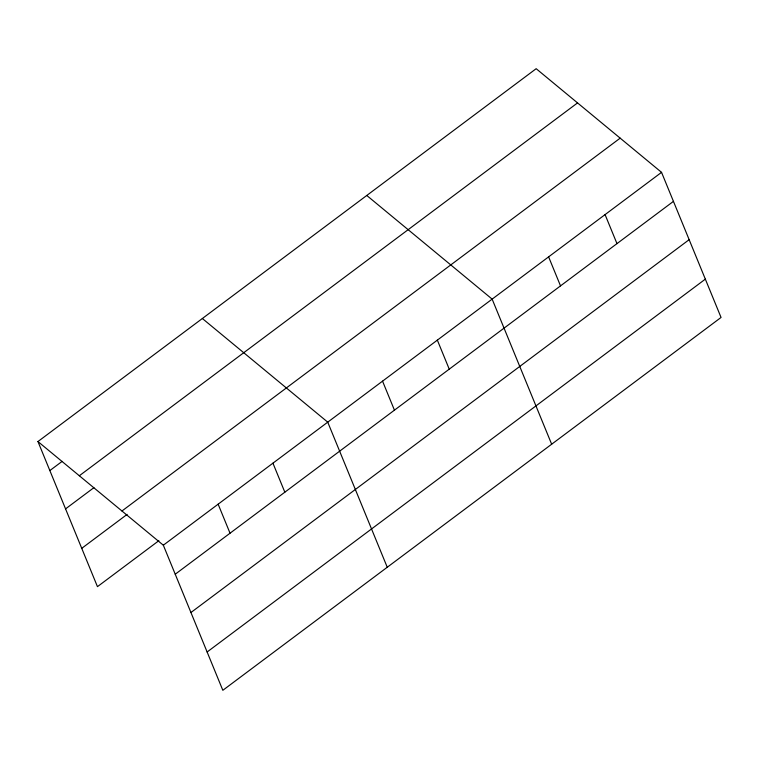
<?xml version="1.0" encoding="UTF-8"?>
<svg xmlns="http://www.w3.org/2000/svg" width="759" height="759" viewBox="0 0 759 759"><rect width="100%" height="100%" fill="white"/><g stroke="black" fill="none" stroke-linecap="round" stroke-linejoin="round"><path stroke-width="1.14" d="M37.95 441.548L536.167 68.699L661.544 172.35L721.05 317.452L222.833 690.301L163.327 545.199L37.95 441.548L97.456 586.65L158.878 540.683M49.847 470.571L62.134 461.377M79.325 475.76L577.542 102.911M65.559 508.881L93.907 487.667M121.952 510.997L620.169 138.147M81.744 548.34L127.104 514.403M163.327 545.199L661.544 172.35M175.234 574.221L673.442 201.372M190.936 612.522L689.153 239.673M207.131 651.99L705.339 279.141M366.768 195.471L492.145 299.122L551.66 444.214M202.359 318.514L327.736 422.156L387.251 567.258M605.075 214.607L616.982 243.63M548.615 256.865L560.512 285.877M437.345 340.136L449.243 369.149M382.545 381.151L394.443 410.164M272.936 463.17L284.834 492.193M218.137 504.185L230.034 533.207"/></g></svg>
